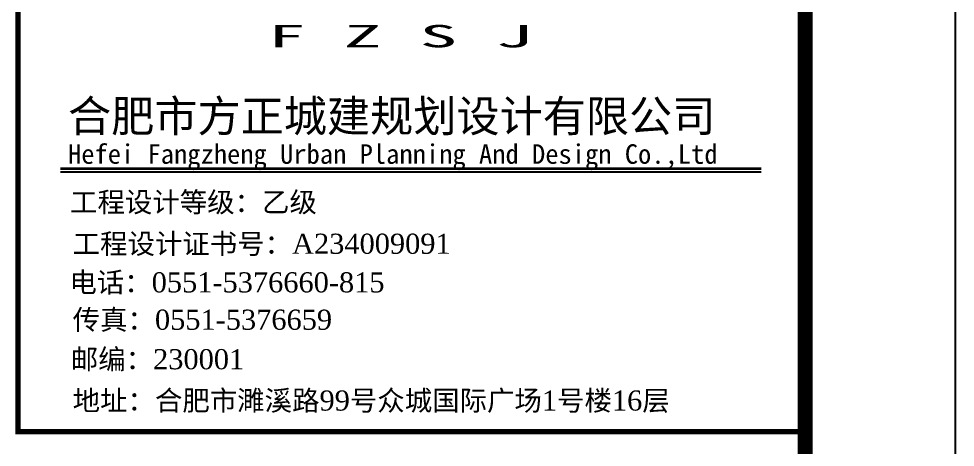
# Model space of a CAD drawing. Extents: x -2746917 to -971774, y -3334247 to -3250358.
# Drawn here: x -2447746 to -2441503, y -3280446 to -3277590 of the extents above; entities that cross this region are included whole.
import ezdxf

# ---------------------------------------------------------------- set-up
doc = ezdxf.new("R2010")
doc.units = 0
doc.header["$LTSCALE"] = 1000
doc.header["$MEASUREMENT"] = 0
doc.layers.get('0').update_dxf_attribs({"linetype": 'CONTINUOUS'})
doc.layers.add('PUB_TEXT', color=7, linetype='CONTINUOUS')
doc.layers.add('PUB_TITLE', color=4, linetype='CONTINUOUS')
doc.styles.add('-黑体', font='simhei.ttf')
doc.styles.add('GHF', font='times.ttf')
doc.styles.add('STYLE1', font='simhei.ttf', dxfattribs={"width": 0.8})

# ---------------------------------------------------------------- blocks, each defined once
blk = doc.blocks.new('A$C440D491C')
at = {"color": 4, "lineweight": 35}
blk.add_line((83134.9, 37584.9), (87806.5, 37584.9), dxfattribs=at)
at = {"color": 4, "lineweight": -2}
blk.add_line((83134.9, 37562.5), (87806.5, 37562.5), dxfattribs=at)
at = {"layer": 'PUB_TITLE'}
blk.add_lwpolyline([(0, 0), (0, 42000), (89100, 42000), (89100, 0)], close=True, dxfattribs=at)
at = {"layer": 'PUB_TITLE', "const_width": 100}
blk.add_lwpolyline([(88100, 1000), (88100, 41000), (713.3, 41000), (713.3, 1000), (88100, 1000)], dxfattribs=at)
at = {"layer": 'PUB_TITLE', "color": 4, "const_width": 35.1}
blk.add_lwpolyline([(82852.3, 35831), (88073.4, 35831), (88073.4, 40907.5), (82852.3, 40907.5)], close=True, dxfattribs=at)
at = {"layer": 'PUB_TEXT'}
for s, height, style, p in [('合肥市方正城建规划设计有限公司', 210.912, '-黑体', (83185.3, 37828.5)), ('Hefei Fangzheng Urban Planning And Design Co.,Ltd', 129.922, '-黑体', (83184.9, 37615.8)), ('工程设计等级：乙级', 134.04, 'GHF', (83199, 37293.4)), ('工程设计证书号：A234009091', 134.045, 'GHF', (83216.3, 37016)), ('电话：0551-5376660-815', 134.045, 'GHF', (83194.6, 36758.7)), ('传真：0551-5376659', 134.045, 'GHF', (83216.3, 36509.8)), ('邮编：230001', 134.04, 'GHF', (83204, 36246.5)), ('地址：合肥市濉溪路99号众城国际广场1号楼16层', 134.045, 'GHF', (83216.3, 35971.1))]:
    blk.add_text(s, height=height, dxfattribs=dict(at, style=style)).set_placement(p)
at = {"layer": 'PUB_TITLE', "color": 4, "style": 'STYLE1', "width": 2.5}
blk.add_text('F Z S J', height=148.68, dxfattribs=at).set_placement((84516.5, 38392.2))

msp = doc.modelspace()

# ---------------------------------------------------------------- block references
at = {"ltscale": 1.5}
msp.add_blockref('A$C440D491C', (-2530602.64, -3316173.05), dxfattribs=at)

doc.saveas('drawing.dxf')
